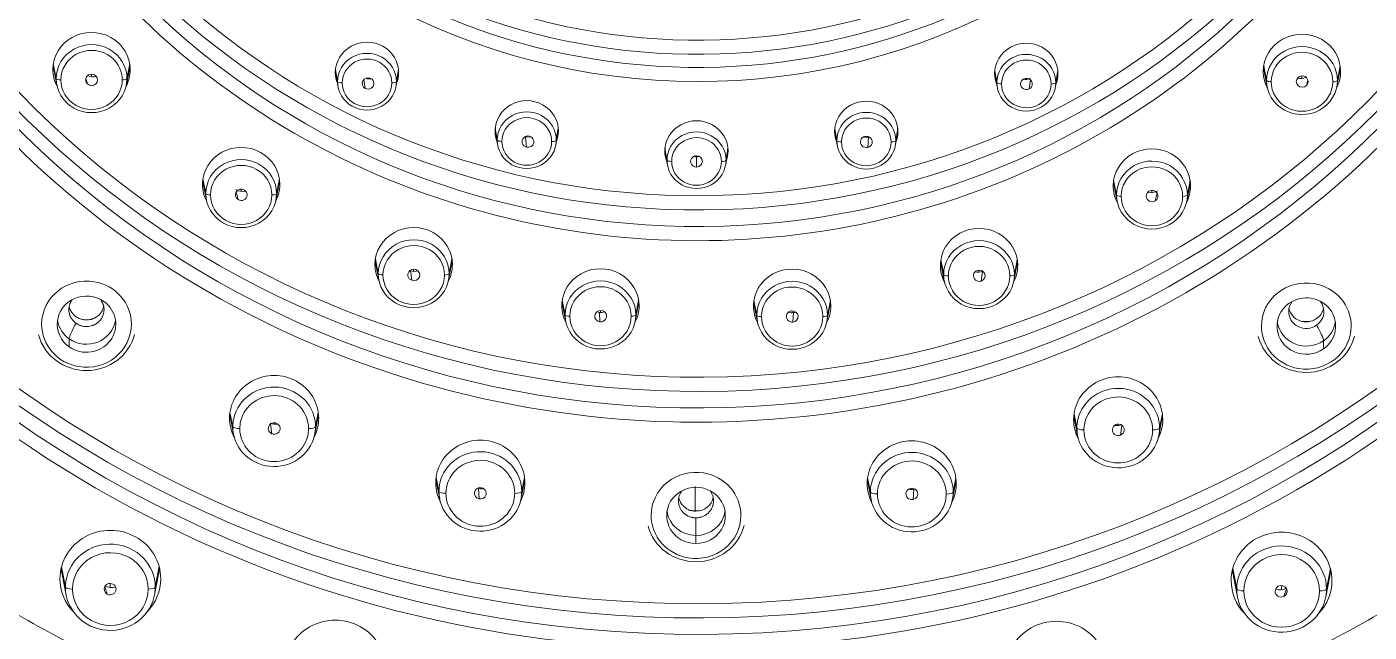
# Model space of a CAD drawing. Extents: x 16539 to 19738, y -91 to 2224.
# Drawn here: x 17537.2 to 17594.4, y 1071 to 1096.9 of the extents above; entities that cross this region are included whole.
import ezdxf

# ---------------------------------------------------------------- set-up
doc = ezdxf.new("R2010")
doc.units = 0
doc.header["$LTSCALE"] = 10
doc.header["$MEASUREMENT"] = 0
doc.layers.add('1', color=7, linetype='CONTINUOUS')

msp = doc.modelspace()

# ---------------------------------------------------------------- linework, layer by layer
at = {"layer": '1', "color": 7, "linetype": 'Continuous', "lineweight": 18}
for p, q in [((17538.284, 1095.204), (17538.444, 1094.392)), ((17541.413, 1094.403), (17541.567, 1095.217)), ((17589.902, 1095.123), (17590.062, 1094.311)), ((17593.031, 1094.323), (17593.185, 1095.136)), ((17550.324, 1094.993), (17550.431, 1094.344)), ((17552.918, 1094.354), (17553.02, 1095.004)), ((17578.44, 1094.949), (17578.546, 1094.301)), ((17581.034, 1094.31), (17581.135, 1094.96)), ((17557.138, 1092.496), (17557.244, 1091.848)), ((17559.732, 1091.858), (17559.833, 1092.507)), ((17571.616, 1092.474), (17571.723, 1091.826)), ((17574.21, 1091.835), (17574.311, 1092.485)), ((17564.375, 1091.64), (17564.482, 1090.992)), ((17566.969, 1091.002), (17567.07, 1091.651)), ((17544.664, 1090.295), (17544.824, 1089.483)), ((17547.793, 1089.495), (17547.947, 1090.308)), ((17583.502, 1090.235), (17583.662, 1089.422)), ((17586.631, 1089.434), (17586.785, 1090.248)), ((17552.021, 1086.875), (17552.181, 1086.063)), ((17555.15, 1086.074), (17555.304, 1086.888)), ((17576.131, 1086.837), (17576.291, 1086.025)), ((17579.26, 1086.037), (17579.414, 1086.85)), ((17559.986, 1085.114), (17560.146, 1084.302)), ((17563.115, 1084.314), (17563.269, 1085.127)), ((17568.159, 1085.101), (17568.32, 1084.289)), ((17571.289, 1084.301), (17571.443, 1085.114)), ((17545.818, 1080.304), (17545.98, 1079.484)), ((17549.45, 1079.498), (17549.605, 1080.319)), ((17581.814, 1080.247), (17581.975, 1079.428)), ((17585.446, 1079.442), (17585.601, 1080.262)), ((17554.61, 1077.542), (17554.772, 1076.722)), ((17558.242, 1076.736), (17558.398, 1077.557)), ((17573.01, 1077.513), (17573.172, 1076.694)), ((17576.642, 1076.707), (17576.798, 1077.528)), ((17538.673, 1073.489), (17538.847, 1072.606)), ((17542.612, 1072.621), (17542.78, 1073.505)), ((17588.621, 1073.411), (17588.796, 1072.528)), ((17592.561, 1072.543), (17592.728, 1073.427))]:
    msp.add_line(p, q, dxfattribs=at)
at = {"layer": '1', "color": 7, "linetype": 'Continuous', "lineweight": 13}
for p, q in [((17538.417, 1094.665), (17538.295, 1095.294)), ((17541.437, 1094.66), (17541.556, 1095.297)), ((17550.33, 1095.061), (17550.415, 1094.536)), ((17553.014, 1095.063), (17552.932, 1094.532)), ((17590.036, 1094.585), (17589.914, 1095.214)), ((17593.056, 1094.58), (17593.174, 1095.217)), ((17539.75, 1094.441), (17539.684, 1094.668)), ((17539.923, 1094.747), (17539.922, 1094.854)), ((17551.601, 1094.246), (17551.541, 1094.631)), ((17551.67, 1094.697), (17551.67, 1094.655)), ((17578.445, 1095.017), (17578.531, 1094.492)), ((17579.785, 1094.681), (17579.785, 1094.63)), ((17579.965, 1094.615), (17579.909, 1094.226)), ((17581.13, 1095.019), (17581.047, 1094.488)), ((17591.541, 1094.673), (17591.541, 1094.782)), ((17591.797, 1094.602), (17591.732, 1094.369)), ((17557.144, 1092.565), (17557.229, 1092.039)), ((17558.483, 1092.209), (17558.483, 1092.174)), ((17559.828, 1092.567), (17559.746, 1092.035)), ((17571.622, 1092.542), (17571.707, 1092.017)), ((17572.961, 1092.204), (17572.962, 1092.159)), ((17574.306, 1092.544), (17574.224, 1092.013)), ((17558.477, 1091.739), (17558.439, 1092.182)), ((17564.381, 1091.709), (17564.466, 1091.183)), ((17567.065, 1091.711), (17566.983, 1091.179)), ((17573.06, 1092.171), (17573.027, 1091.729)), ((17565.72, 1091.37), (17565.721, 1091.326)), ((17565.722, 1091.326), (17565.724, 1090.888)), ((17544.798, 1089.757), (17544.676, 1090.386)), ((17546.303, 1089.85), (17546.303, 1089.944)), ((17547.818, 1089.752), (17547.936, 1090.389)), ((17583.514, 1090.325), (17583.636, 1089.696)), ((17586.774, 1090.328), (17586.656, 1089.691)), ((17546.176, 1089.498), (17546.098, 1089.832)), ((17585.141, 1089.794), (17585.141, 1089.89)), ((17585.363, 1089.783), (17585.288, 1089.443)), ((17552.033, 1086.965), (17552.155, 1086.336)), ((17553.585, 1086.054), (17553.522, 1086.466)), ((17553.66, 1086.438), (17553.66, 1086.524)), ((17555.293, 1086.969), (17555.175, 1086.331)), ((17576.265, 1086.299), (17576.143, 1086.928)), ((17577.77, 1086.403), (17577.77, 1086.49)), ((17579.285, 1086.294), (17579.403, 1086.931)), ((17577.924, 1086.432), (17577.866, 1086.02)), ((17560.12, 1084.575), (17559.998, 1085.205)), ((17561.625, 1084.682), (17561.625, 1084.764)), ((17563.14, 1084.571), (17563.258, 1085.208)), ((17568.171, 1085.192), (17568.293, 1084.563)), ((17569.798, 1084.67), (17569.798, 1084.752)), ((17571.432, 1085.195), (17571.313, 1084.558)), ((17561.607, 1084.281), (17561.584, 1084.685)), ((17569.856, 1084.673), (17569.838, 1084.27)), ((17538.975, 1083.21), (17538.973, 1083.555)), ((17592.461, 1083.471), (17592.463, 1083.127)), ((17545.83, 1080.414), (17545.949, 1079.804)), ((17549.594, 1080.417), (17549.478, 1079.798)), ((17581.944, 1079.748), (17581.826, 1080.358)), ((17585.474, 1079.742), (17585.59, 1080.361)), ((17547.612, 1079.503), (17547.555, 1079.912)), ((17547.709, 1079.911), (17547.709, 1079.967)), ((17583.705, 1079.855), (17583.704, 1079.911)), ((17583.864, 1079.86), (17583.811, 1079.447)), ((17554.623, 1077.653), (17554.741, 1077.042)), ((17558.386, 1077.656), (17558.271, 1077.037)), ((17573.141, 1077.013), (17573.022, 1077.624)), ((17576.671, 1077.008), (17576.786, 1077.627)), ((17556.454, 1076.726), (17556.421, 1077.167)), ((17556.501, 1077.156), (17556.501, 1077.206)), ((17574.901, 1077.127), (17574.901, 1077.177)), ((17574.986, 1077.138), (17574.958, 1076.697)), ((17565.7, 1075.16), (17565.702, 1074.816)), ((17538.814, 1072.953), (17538.645, 1073.825)), ((17542.643, 1072.947), (17542.808, 1073.832)), ((17588.762, 1072.875), (17588.593, 1073.747)), ((17592.591, 1072.869), (17592.756, 1073.754)), ((17540.596, 1072.654), (17540.486, 1072.972)), ((17540.722, 1073.115), (17540.723, 1072.939)), ((17590.671, 1072.847), (17590.67, 1073.019)), ((17590.882, 1072.884), (17590.774, 1072.558))]:
    msp.add_line(p, q, dxfattribs=at)
at = {"layer": '1', "color": 7, "linetype": 'Continuous', "lineweight": 18}
for centre, major_axis, ratio, start_param, end_param in [((17565.793, 1117.918), (-62.049, -0.257), 0.961303, 4.706476, 7.291782), ((17565.779, 1121.21), (-26.537, -0.105), 0.96126, 0.018859, 3.135841), ((17565.782, 1120.519), (-32.731, -0.13), 0.96126, 0.014207, 3.135841), ((17565.781, 1120.774), (26.663, 0.106), 0.96126, 3.160452, 6.277434), ((17565.784, 1119.949), (32.869, 0.13), 0.96126, 3.1558, 6.277434), ((17565.786, 1119.692), (-39.931, -0.158), 0.96126, 0.010615, 3.135841), ((17565.789, 1118.865), (-49.131, -0.195), 0.96126, 0.007554, 3.135841), ((17565.788, 1119.122), (40.069, 0.159), 0.96126, 3.152207, 6.277434), ((17565.791, 1118.295), (49.268, 0.196), 0.96126, 3.149147, 6.277434), ((17539.926, 1095.051), (1.65, 0.007), 0.96126, 6.277434, 9.419027), ((17551.672, 1094.922), (1.35, 0.005), 0.96126, 6.277434, 9.419027), ((17591.544, 1094.971), (1.65, 0.007), 0.96126, 6.277434, 9.419027), ((17539.927, 1094.663), (-1.51, -0.006), 0.96126, 3.135841, 6.277434), ((17551.674, 1094.534), (-1.258, -0.005), 0.96126, 3.135841, 6.277434), ((17579.788, 1094.878), (1.35, 0.005), 0.96126, 6.277434, 9.419027), ((17579.789, 1094.49), (-1.258, -0.005), 0.96126, 3.135841, 6.277434), ((17591.546, 1094.582), (-1.51, -0.006), 0.96126, 3.135841, 6.277434), ((17539.926, 1095.051), (1.65, 0.007), 0.96126, 3.135841, 3.613069), ((17539.927, 1094.663), (-1.51, -0.006), 0.96126, 6.277434, 9.419027), ((17539.929, 1094.612), (-0.252, -0.005), 0.961221, 3.903549, 7.045142), ((17539.929, 1094.612), (-0.252, -0.005), 0.961221, 0.761957, 3.903549), ((17540.006, 1095.267), (-0.547, -0.012), 0.961221, 1.092118, 1.782188), ((17539.926, 1095.051), (1.65, 0.007), 0.96126, 5.811693, 6.277434), ((17551.672, 1094.922), (1.35, 0.005), 0.96126, 3.135841, 3.506205), ((17551.674, 1094.534), (-1.258, -0.005), 0.96126, 6.277434, 9.419027), ((17551.717, 1094.46), (-0.251, -0.003), 0.96159, 4.218414, 7.360006), ((17551.717, 1094.46), (-0.251, -0.003), 0.96159, 1.076821, 4.218414), ((17551.749, 1095.103), (-0.472, -0.005), 0.96159, 1.391176, 1.788881), ((17551.672, 1094.922), (1.35, 0.005), 0.96126, 5.918605, 6.277434), ((17579.788, 1094.878), (1.35, 0.005), 0.96126, 3.135841, 3.506205), ((17579.789, 1094.49), (-1.258, -0.005), 0.96126, 6.277434, 9.419027), ((17579.793, 1094.44), (-0.251, 0.001), 0.961599, 5.196521, 8.338114), ((17579.756, 1095.083), (-0.472, 0.001), 0.961599, 1.35244, 2.054928), ((17579.793, 1094.44), (-0.251, 0.001), 0.961599, 2.054928, 5.196521), ((17579.788, 1094.878), (1.35, 0.005), 0.96126, 5.918605, 6.277434), ((17591.544, 1094.971), (1.65, 0.007), 0.96126, 3.135841, 3.613069), ((17591.546, 1094.582), (-1.51, -0.006), 0.96126, 6.277434, 9.419027), ((17591.554, 1094.54), (-0.252, 0.003), 0.961251, 5.510093, 8.651685), ((17591.472, 1095.195), (-0.547, 0.008), 0.961251, 1.359067, 2.047076), ((17591.554, 1094.54), (-0.252, 0.003), 0.961251, 2.3685, 5.510093), ((17591.544, 1094.971), (1.65, 0.007), 0.96126, 5.811742, 6.277434), ((17558.486, 1092.426), (1.35, 0.005), 0.96126, 6.277434, 9.419027), ((17572.964, 1092.403), (1.35, 0.005), 0.96126, 6.277434, 9.419027), ((17558.487, 1092.037), (-1.258, -0.005), 0.96126, 3.135841, 6.277434), ((17565.723, 1091.569), (1.35, 0.005), 0.96126, 6.277434, 9.419027), ((17572.966, 1092.015), (-1.258, -0.005), 0.96126, 3.135841, 6.277434), ((17558.486, 1092.426), (1.35, 0.005), 0.96126, 3.135841, 3.506205), ((17558.537, 1091.974), (-0.251, -0.002), 0.961782, 4.462922, 7.604515), ((17558.537, 1091.974), (-0.251, -0.002), 0.961782, 1.32133, 4.462922), ((17558.486, 1092.426), (1.35, 0.005), 0.96126, 5.918605, 6.277434), ((17565.725, 1091.181), (-1.258, -0.005), 0.96126, 3.135841, 6.277434), ((17572.964, 1092.403), (1.35, 0.005), 0.96126, 3.135841, 3.506205), ((17572.968, 1091.963), (-0.251, 0), 0.961787, 4.951962, 8.093555), ((17572.968, 1091.963), (-0.251, 0), 0.961787, 1.810369, 4.951962), ((17572.964, 1092.403), (1.35, 0.005), 0.96126, 5.918605, 6.277434), ((17546.306, 1090.143), (1.65, 0.007), 0.96126, 6.277434, 9.419027), ((17558.487, 1092.037), (-1.258, -0.005), 0.96126, 6.277434, 9.419027), ((17558.552, 1092.623), (-0.472, -0.004), 0.961782, 1.32133, 1.802041), ((17572.966, 1092.015), (-1.258, -0.005), 0.96126, 6.277434, 9.419027), ((17572.948, 1092.612), (-0.472, 0), 0.961787, 1.33869, 1.810369), ((17585.144, 1090.082), (1.65, 0.007), 0.96126, 6.277434, 9.419027), ((17546.308, 1089.754), (-1.51, -0.006), 0.96126, 3.135841, 6.277434), ((17565.723, 1091.569), (1.35, 0.005), 0.96126, 3.135841, 3.506205), ((17565.725, 1091.181), (-1.258, -0.005), 0.96126, 6.277434, 9.419027), ((17565.725, 1091.129), (-0.251, -0.001), 0.961853, 4.706546, 7.848139), ((17565.723, 1091.78), (-0.472, -0.002), 0.961853, 1.313724, 1.564954), ((17565.723, 1091.78), (-0.472, -0.002), 0.961853, 1.564954, 1.826491), ((17565.725, 1091.129), (-0.251, -0.001), 0.961853, 1.564954, 4.706546), ((17565.723, 1091.569), (1.35, 0.005), 0.96126, 5.918605, 6.277434), ((17585.146, 1089.694), (-1.51, -0.006), 0.96126, 3.135841, 6.277434), ((17546.306, 1090.143), (1.65, 0.007), 0.96126, 3.135841, 3.613069), ((17546.31, 1089.702), (-0.252, -0.005), 0.96181, 4.129412, 7.271004), ((17546.368, 1090.373), (-0.547, -0.011), 0.96181, 0.987819, 1.794865), ((17546.31, 1089.702), (-0.252, -0.005), 0.96181, 0.987819, 4.129412), ((17546.306, 1090.143), (1.65, 0.007), 0.96126, 5.811693, 6.277434), ((17585.144, 1090.082), (1.65, 0.007), 0.96126, 3.135841, 3.613069), ((17585.154, 1089.649), (-0.252, 0.003), 0.961838, 2.142462, 5.284054), ((17585.144, 1090.082), (1.65, 0.007), 0.96126, 5.811742, 6.277434), ((17546.308, 1089.754), (-1.51, -0.006), 0.96126, 6.277434, 9.419027), ((17585.146, 1089.694), (-1.51, -0.006), 0.96126, 6.277434, 9.419027), ((17585.154, 1089.649), (-0.252, 0.003), 0.961838, 5.284054, 8.425647), ((17585.092, 1090.319), (-0.547, 0.007), 0.961838, 1.345822, 2.142462), ((17553.663, 1086.723), (1.65, 0.007), 0.96126, 6.277434, 9.419027), ((17577.773, 1086.685), (1.65, 0.007), 0.96126, 6.277434, 9.419027), ((17553.665, 1086.334), (-1.51, -0.006), 0.96126, 3.135841, 6.277434), ((17577.775, 1086.296), (-1.51, -0.006), 0.96126, 3.135841, 6.277434), ((17553.663, 1086.723), (1.65, 0.007), 0.96126, 3.135841, 3.613069), ((17553.669, 1086.282), (-0.252, -0.004), 0.962293, 4.35863, 7.500223), ((17553.704, 1086.963), (-0.547, -0.008), 0.962293, 1.217038, 1.818358), ((17553.669, 1086.282), (-0.252, -0.004), 0.962293, 1.217038, 4.35863), ((17553.663, 1086.723), (1.65, 0.007), 0.96126, 5.811693, 6.277434), ((17561.628, 1084.962), (1.65, 0.007), 0.96126, 6.277434, 9.419027), ((17569.801, 1084.949), (1.65, 0.007), 0.96126, 6.277434, 9.419027), ((17577.773, 1086.685), (1.65, 0.007), 0.96126, 3.135841, 3.613069), ((17577.783, 1086.249), (-0.252, 0.002), 0.962312, 5.054686, 8.196279), ((17577.783, 1086.249), (-0.252, 0.002), 0.962312, 1.913094, 5.054686), ((17577.773, 1086.685), (1.65, 0.007), 0.96126, 5.811693, 6.277434), ((17553.665, 1086.334), (-1.51, -0.006), 0.96126, 6.277434, 9.419027), ((17561.63, 1084.573), (-1.51, -0.006), 0.96126, 3.135841, 6.277434), ((17569.803, 1084.56), (-1.51, -0.006), 0.96126, 3.135841, 6.277434), ((17577.775, 1086.296), (-1.51, -0.006), 0.96126, 6.277434, 9.419027), ((17577.744, 1086.929), (-0.547, 0.004), 0.962312, 1.321788, 1.913094), ((17539.711, 1084.181), (1.25, 0.005), 0.96126, 0.936723, 4.078316), ((17591.73, 1084.1), (1.25, 0.005), 0.96126, 5.334953, 8.476545), ((17539.711, 1084.181), (1.25, 0.005), 0.96126, 4.078316, 7.219908), ((17561.628, 1084.962), (1.65, 0.007), 0.96126, 3.135841, 3.613069), ((17561.636, 1084.522), (-0.251, -0.002), 0.962567, 4.590309, 7.731901), ((17561.636, 1084.522), (-0.251, -0.002), 0.962567, 1.448716, 4.590309), ((17561.628, 1084.962), (1.65, 0.007), 0.96126, 5.811742, 6.277434), ((17569.801, 1084.949), (1.65, 0.007), 0.96126, 3.135841, 3.613069), ((17569.81, 1084.511), (-0.252, 0), 0.962574, 4.822921, 7.964514), ((17569.81, 1084.511), (-0.252, 0), 0.962574, 1.681329, 4.822921), ((17569.801, 1084.949), (1.65, 0.007), 0.96126, 5.811693, 6.277434), ((17591.73, 1084.1), (1.25, 0.005), 0.96126, 2.19336, 5.334953), ((17591.728, 1084.72), (0.75, 0.003), 0.96126, 2.494129, 3.135841), ((17591.726, 1085.001), (-0.75, -0.003), 0.96126, 0.196086, 2.19336), ((17591.726, 1085.001), (-0.75, -0.003), 0.96126, 2.19336, 2.945563), ((17591.728, 1084.72), (0.75, 0.003), 0.96126, 6.277434, 6.930673), ((17561.63, 1084.573), (-1.51, -0.006), 0.96126, 6.277434, 9.419027), ((17561.646, 1085.208), (-0.547, -0.005), 0.962567, 1.244021, 1.448716), ((17561.646, 1085.208), (-0.547, -0.005), 0.962567, 1.448716, 1.852312), ((17569.803, 1084.56), (-1.51, -0.006), 0.96126, 6.277434, 9.419027), ((17569.796, 1085.197), (-0.547, 0), 0.962574, 1.287304, 1.681329), ((17569.796, 1085.197), (-0.547, 0), 0.962574, 1.681329, 1.8953), ((17591.728, 1084.72), (0.75, 0.003), 0.96126, 3.135841, 5.334953), ((17591.722, 1086.223), (-2.006, -0.008), 0.96126, 1.4785, 1.663069), ((17591.728, 1084.72), (0.75, 0.003), 0.96126, 5.334953, 6.277434), ((17539.711, 1084.233), (-2.113, -0.008), 0.96126, 0.246361, 2.895215), ((17591.73, 1084.151), (-2.113, -0.008), 0.96126, 0.246361, 2.895215), ((17547.712, 1080.164), (1.9, 0.008), 0.96126, 6.277434, 9.419027), ((17583.708, 1080.107), (1.9, 0.008), 0.96126, 6.277434, 9.419027), ((17547.714, 1079.801), (-1.765, -0.007), 0.96126, 3.135841, 6.062282), ((17583.709, 1079.745), (-1.765, -0.007), 0.96126, 3.135841, 6.062289), ((17547.712, 1080.164), (1.9, 0.008), 0.96126, 3.135841, 3.602417), ((17547.714, 1079.801), (-1.765, -0.007), 0.96126, 6.277434, 9.201897), ((17547.714, 1079.801), (-1.765, -0.007), 0.96126, 6.062282, 6.277434), ((17547.715, 1079.725), (-0.252, -0.007), 0.962797, 4.263113, 7.404706), ((17547.774, 1080.435), (-0.548, -0.016), 0.962797, 1.12152, 1.720681), ((17547.715, 1079.725), (-0.252, -0.007), 0.962797, 1.12152, 4.263113), ((17547.712, 1080.164), (1.9, 0.008), 0.96126, 5.822394, 6.277434), ((17547.714, 1079.801), (-1.765, -0.007), 0.96126, 2.918712, 3.135841), ((17583.708, 1080.107), (1.9, 0.008), 0.96126, 3.135841, 3.602417), ((17583.709, 1079.745), (-1.765, -0.007), 0.96126, 6.277434, 9.201897), ((17583.709, 1079.745), (-1.765, -0.007), 0.96126, 6.062289, 6.277434), ((17583.709, 1079.669), (-0.252, 0.005), 0.962839, 5.149693, 8.291286), ((17583.646, 1080.379), (-0.548, 0.011), 0.962839, 1.419347, 2.0081), ((17583.709, 1079.669), (-0.252, 0.005), 0.962839, 2.0081, 5.149693), ((17583.708, 1080.107), (1.9, 0.008), 0.96126, 5.822394, 6.277434), ((17583.709, 1079.745), (-1.765, -0.007), 0.96126, 2.918712, 3.135841), ((17556.505, 1077.402), (1.9, 0.008), 0.96126, 6.277434, 9.419027), ((17574.904, 1077.373), (1.9, 0.008), 0.96126, 6.277434, 9.419027), ((17556.506, 1077.039), (-1.765, -0.007), 0.96126, 3.135841, 6.062286), ((17574.906, 1077.011), (-1.765, -0.007), 0.96126, 3.135841, 6.062281), ((17556.505, 1077.402), (1.9, 0.008), 0.96126, 3.135841, 3.602417), ((17556.506, 1077.039), (-1.765, -0.007), 0.96126, 6.062286, 6.277434), ((17556.505, 1077.402), (1.9, 0.008), 0.96126, 5.822394, 6.277434), ((17574.904, 1077.373), (1.9, 0.008), 0.96126, 3.135841, 3.602417), ((17574.906, 1077.011), (-1.765, -0.007), 0.96126, 6.062281, 6.277434), ((17574.904, 1077.373), (1.9, 0.008), 0.96126, 5.822394, 6.277434), ((17556.506, 1077.039), (-1.765, -0.007), 0.96126, 6.277434, 9.201897), ((17556.507, 1076.963), (-0.252, -0.005), 0.963422, 4.48327, 7.624862), ((17556.536, 1077.683), (-0.548, -0.01), 0.963422, 1.341677, 1.755189), ((17556.507, 1076.963), (-0.252, -0.005), 0.963422, 1.341677, 4.48327), ((17556.506, 1077.039), (-1.765, -0.007), 0.96126, 2.918712, 3.135841), ((17565.704, 1076.017), (1.25, 0.005), 0.96126, 1.565041, 4.706634), ((17565.701, 1076.918), (-0.75, -0.003), 0.96126, 1.565026, 2.959444), ((17565.704, 1076.017), (1.25, 0.005), 0.96126, 4.706634, 7.848227), ((17574.906, 1077.011), (-1.765, -0.007), 0.96126, 6.277434, 9.201897), ((17574.906, 1076.935), (-0.252, 0.002), 0.963446, 4.929321, 8.070913), ((17574.873, 1077.654), (-0.548, 0.005), 0.963446, 1.384132, 1.787728), ((17574.906, 1076.935), (-0.252, 0.002), 0.963446, 1.787728, 4.929321), ((17574.906, 1077.011), (-1.765, -0.007), 0.96126, 2.918712, 3.135841), ((17565.696, 1078.14), (-2.006, -0.008), 0.96126, 1.410662, 1.565041), ((17565.696, 1078.14), (-2.006, -0.008), 0.96126, 1.565041, 1.663216), ((17540.727, 1073.312), (2.15, 0.009), 0.96126, 6.277434, 9.419027), ((17565.704, 1076.068), (-2.113, -0.008), 0.96126, 0.246361, 2.895215), ((17590.675, 1073.234), (2.15, 0.009), 0.96126, 6.277434, 9.419027), ((17540.728, 1072.95), (-1.915, -0.008), 0.96126, 3.135841, 6.141472), ((17590.677, 1072.872), (-1.915, -0.008), 0.96126, 3.135841, 6.141472), ((17540.727, 1073.312), (2.15, 0.009), 0.96126, 3.135841, 3.886977), ((17540.725, 1073.864), (-2.089, -0.008), 0.96126, 0.029051, 0.183799), ((17540.727, 1073.312), (2.15, 0.009), 0.96126, 5.537785, 6.277434), ((17540.725, 1073.864), (-2.089, -0.008), 0.96126, 2.957777, 3.112549), ((17590.673, 1073.786), (-2.089, -0.008), 0.96126, 0.02906, 0.183808), ((17590.673, 1073.786), (-2.089, -0.008), 0.96126, 2.957777, 3.112549), ((17540.728, 1072.95), (-1.915, -0.008), 0.96126, 6.277434, 9.277664), ((17540.728, 1072.95), (-1.915, -0.008), 0.96126, 6.141472, 6.277434), ((17540.717, 1072.87), (-0.254, -0.012), 0.963208, 4.170756, 7.312348), ((17540.805, 1073.61), (-0.701, -0.034), 0.963208, 1.029163, 1.741568), ((17540.717, 1072.87), (-0.254, -0.012), 0.963208, 1.029163, 4.170756), ((17540.728, 1072.95), (-1.915, -0.008), 0.96126, 2.994479, 3.135841), ((17590.675, 1073.234), (2.15, 0.009), 0.96126, 3.135841, 3.886977), ((17590.677, 1072.872), (-1.915, -0.008), 0.96126, 6.277434, 9.277664), ((17590.677, 1072.872), (-1.915, -0.008), 0.96126, 6.141472, 6.277434), ((17590.655, 1072.774), (-0.254, 0.01), 0.963291, 5.24116, 8.382753), ((17590.563, 1073.515), (-0.701, 0.028), 0.963291, 1.397127, 2.099568), ((17590.655, 1072.774), (-0.254, 0.01), 0.963291, 2.099568, 5.24116), ((17590.675, 1073.234), (2.15, 0.009), 0.96126, 5.537785, 6.277434), ((17590.677, 1072.872), (-1.915, -0.008), 0.96126, 2.994479, 3.135841), ((17550.315, 1069.476), (2.15, 0.009), 0.96126, 6.277434, 9.419027), ((17581.072, 1069.428), (2.15, 0.009), 0.96126, 6.277434, 9.419027)]:
    msp.add_ellipse(centre, major_axis=major_axis, ratio=ratio, start_param=start_param, end_param=end_param, dxfattribs=at)
at = {"layer": '1', "color": 7, "linetype": 'Continuous', "lineweight": 13}
for centre, major_axis, ratio, start_param, end_param in [((17565.779, 1121.337), (-26.038, -0.103), 0.96126, 0.018859, 3.135841), ((17565.782, 1120.648), (32.232, 0.128), 0.96126, 3.1558, 6.277434), ((17565.782, 1120.648), (27.161, 0.108), 0.96126, 3.135841, 6.277434), ((17565.785, 1119.821), (39.432, 0.157), 0.96126, 3.152207, 6.277434), ((17565.785, 1119.821), (33.368, 0.132), 0.96126, 3.135841, 6.277434), ((17565.788, 1118.994), (48.632, 0.193), 0.96126, 3.149147, 6.277434), ((17565.788, 1118.994), (40.567, 0.161), 0.96126, 3.135841, 6.277434), ((17565.792, 1118.167), (49.767, 0.198), 0.96126, 3.135841, 6.277434), ((17539.928, 1094.61), (-1.31, -0.005), 0.96126, 3.135841, 6.277434), ((17591.546, 1094.53), (-1.31, -0.005), 0.96126, 3.135841, 6.277434), ((17551.674, 1094.481), (-1.059, -0.004), 0.96126, 3.135841, 6.277434), ((17579.789, 1094.437), (-1.059, -0.004), 0.96126, 3.135841, 6.277434), ((17538.617, 1094.668), (0.2, 0), 0.275637, 3.195602, 4.714038), ((17539.928, 1094.61), (-1.31, -0.005), 0.96126, 6.277434, 9.419027), ((17541.238, 1094.664), (-0.2, 0), 0.275637, 1.572446, 3.090882), ((17550.615, 1094.538), (-0.2, 0), 0.275637, 0.045282, 1.572446), ((17551.674, 1094.481), (-1.059, -0.004), 0.96126, 6.277434, 9.419027), ((17552.732, 1094.534), (0.2, 0), 0.275637, 4.714038, 6.241201), ((17578.731, 1094.494), (-0.2, 0), 0.275637, 0.045282, 1.572446), ((17580.848, 1094.49), (0.2, 0), 0.275637, 4.714038, 6.241201), ((17590.236, 1094.587), (0.2, 0), 0.275637, 3.195602, 4.714038), ((17591.546, 1094.53), (-1.31, -0.005), 0.96126, 6.277434, 9.419027), ((17592.856, 1094.583), (-0.2, 0), 0.275637, 1.572446, 3.090882), ((17579.789, 1094.437), (-1.059, -0.004), 0.96126, 6.277434, 9.419027), ((17558.487, 1091.984), (-1.059, -0.004), 0.96126, 3.135841, 6.277434), ((17572.966, 1091.962), (-1.059, -0.004), 0.96126, 3.135841, 6.277434), ((17557.429, 1092.041), (-0.2, 0), 0.275637, 0.045282, 1.572446), ((17558.487, 1091.984), (-1.059, -0.004), 0.96126, 6.277434, 9.419027), ((17559.546, 1092.038), (0.2, 0), 0.275637, 4.714038, 6.241201), ((17565.725, 1091.128), (-1.059, -0.004), 0.96126, 3.135841, 6.277434), ((17571.907, 1092.019), (-0.2, 0), 0.275637, 0.045282, 1.572446), ((17572.966, 1091.962), (-1.059, -0.004), 0.96126, 6.277434, 9.419027), ((17574.024, 1092.015), (0.2, 0), 0.275637, 4.714038, 6.241201), ((17564.666, 1091.185), (-0.2, 0), 0.275637, 0.045282, 1.572446), ((17565.725, 1091.128), (-1.059, -0.004), 0.96126, 6.277434, 9.419027), ((17566.783, 1091.182), (0.2, 0), 0.275637, 4.714038, 6.241201), ((17546.308, 1089.702), (-1.31, -0.005), 0.96126, 3.135841, 6.277434), ((17585.146, 1089.641), (-1.31, -0.005), 0.96126, 3.135841, 6.277434), ((17544.998, 1089.759), (0.2, 0), 0.275637, 3.195602, 4.714038), ((17546.308, 1089.702), (-1.31, -0.005), 0.96126, 6.277434, 9.419027), ((17547.618, 1089.755), (-0.2, 0), 0.275637, 1.572446, 3.090882), ((17583.836, 1089.699), (0.2, 0), 0.275637, 3.195602, 4.714038), ((17585.146, 1089.641), (-1.31, -0.005), 0.96126, 6.277434, 9.419027), ((17586.456, 1089.694), (-0.2, 0), 0.275637, 1.572446, 3.090882), ((17553.665, 1086.282), (-1.31, -0.005), 0.96126, 3.135841, 6.277434), ((17577.775, 1086.244), (-1.31, -0.005), 0.96126, 3.135841, 6.277434), ((17539.712, 1084.181), (-1.914, -0.008), 0.96126, 4.535099, 6.277434), ((17539.712, 1084.181), (-1.914, -0.008), 0.96126, 3.135841, 4.535099), ((17552.355, 1086.339), (0.2, 0), 0.275637, 3.195602, 4.714038), ((17553.665, 1086.282), (-1.31, -0.005), 0.96126, 6.277434, 9.419027), ((17554.975, 1086.335), (-0.2, 0), 0.275637, 1.572446, 3.090882), ((17576.465, 1086.301), (0.2, 0), 0.275637, 3.195602, 4.714038), ((17577.775, 1086.244), (-1.31, -0.005), 0.96126, 6.277434, 9.419027), ((17579.085, 1086.297), (-0.2, 0), 0.275637, 1.572446, 3.090882), ((17591.73, 1084.1), (-1.914, -0.008), 0.96126, 4.535099, 6.277434), ((17591.73, 1084.1), (-1.914, -0.008), 0.96126, 3.135841, 4.535099), ((17561.63, 1084.521), (-1.31, -0.005), 0.96126, 3.135841, 6.277434), ((17569.803, 1084.508), (-1.31, -0.005), 0.96126, 3.135841, 6.277434), ((17539.712, 1084.181), (-1.914, -0.008), 0.96126, 6.277434, 7.676692), ((17539.71, 1084.526), (-1.25, -0.005), 0.96126, 0.143863, 0.936723), ((17539.71, 1084.526), (-1.25, -0.005), 0.96126, 0.936723, 2.997706), ((17539.71, 1084.526), (-0.717, -1.024), 0.163299, 5.128722, 6.056156), ((17539.712, 1084.181), (-1.914, -0.008), 0.96126, 1.393506, 3.135841), ((17560.319, 1084.578), (0.2, 0), 0.275637, 3.195602, 4.714038), ((17561.63, 1084.521), (-1.31, -0.005), 0.96126, 6.277434, 9.419027), ((17562.94, 1084.574), (-0.2, 0), 0.275637, 1.572446, 3.090882), ((17568.493, 1084.565), (0.2, 0), 0.275637, 3.195602, 4.714038), ((17569.803, 1084.508), (-1.31, -0.005), 0.96126, 6.277434, 9.419027), ((17571.113, 1084.561), (-0.2, 0), 0.275637, 1.572446, 3.090882), ((17591.729, 1084.445), (-1.25, -0.005), 0.96126, 0.143913, 2.19336), ((17591.729, 1084.445), (-1.25, -0.005), 0.96126, 2.19336, 2.997755), ((17591.73, 1084.1), (-1.914, -0.008), 0.96126, 6.277434, 7.676692), ((17591.73, 1084.1), (-1.914, -0.008), 0.96126, 1.393506, 3.135841), ((17591.729, 1084.445), (-0.714, 1.026), 0.160732, 3.370463, 4.297758), ((17547.714, 1079.723), (-1.465, -0.006), 0.96126, 3.135841, 6.062282), ((17583.71, 1079.666), (-1.465, -0.006), 0.96126, 3.135841, 6.062289), ((17546.248, 1079.808), (-0.3, 0.001), 0.275637, 0.054009, 1.572446), ((17547.714, 1079.723), (-1.465, -0.006), 0.96126, 6.277434, 9.201897), ((17547.714, 1079.723), (-1.465, -0.006), 0.96126, 6.062282, 6.277434), ((17547.714, 1079.723), (-1.465, -0.006), 0.96126, 2.918712, 3.135841), ((17549.179, 1079.803), (0.3, -0.001), 0.275637, 4.714038, 6.232475), ((17582.244, 1079.751), (0.3, -0.001), 0.275637, 3.195602, 4.714038), ((17583.71, 1079.666), (-1.465, -0.006), 0.96126, 6.277434, 9.201897), ((17583.71, 1079.666), (-1.465, -0.006), 0.96126, 6.062289, 6.277434), ((17583.71, 1079.666), (-1.465, -0.006), 0.96126, 2.918712, 3.135841), ((17585.175, 1079.747), (-0.3, 0.001), 0.275637, 1.572446, 3.090882), ((17556.506, 1076.961), (-1.465, -0.006), 0.96126, 3.135841, 6.062286), ((17565.704, 1076.017), (-1.914, -0.008), 0.96126, 4.535099, 6.277434), ((17574.906, 1076.932), (-1.465, -0.006), 0.96126, 3.135841, 6.062281), ((17565.704, 1076.017), (-1.914, -0.008), 0.96126, 3.135841, 4.535099), ((17555.041, 1077.046), (-0.3, 0.001), 0.275637, 0.054009, 1.572446), ((17556.506, 1076.961), (-1.465, -0.006), 0.96126, 6.277434, 9.201897), ((17556.506, 1076.961), (-1.465, -0.006), 0.96126, 6.062286, 6.277434), ((17556.506, 1076.961), (-1.465, -0.006), 0.96126, 2.918712, 3.135841), ((17557.971, 1077.041), (0.3, -0.001), 0.275637, 4.714038, 6.232475), ((17573.441, 1077.017), (0.3, -0.001), 0.275637, 3.195602, 4.714038), ((17574.906, 1076.932), (-1.465, -0.006), 0.96126, 6.277434, 9.201897), ((17574.906, 1076.932), (-1.465, -0.006), 0.96126, 6.062281, 6.277434), ((17574.906, 1076.932), (-1.465, -0.006), 0.96126, 2.918712, 3.135841), ((17576.371, 1077.013), (-0.3, 0.001), 0.275637, 1.572446, 3.090882), ((17565.703, 1076.362), (-1.25, -0.005), 0.96126, 0.143863, 1.565041), ((17565.703, 1076.362), (-1.25, -0.005), 0.96126, 1.565041, 2.997755), ((17565.704, 1076.017), (-1.914, -0.008), 0.96126, 6.277434, 7.676692), ((17565.704, 1076.017), (-1.914, -0.008), 0.96126, 1.393506, 3.135841), ((17565.703, 1076.362), (0.002, 1.25), 0.001586, 1.935027, 2.86234), ((17540.729, 1072.872), (-1.615, -0.006), 0.96126, 3.135841, 6.277434), ((17590.677, 1072.794), (-1.615, -0.006), 0.96126, 3.135841, 6.277434), ((17539.113, 1072.957), (0.3, -0.001), 0.275637, 3.195602, 4.714038), ((17540.729, 1072.872), (-1.615, -0.006), 0.96126, 6.277434, 9.419027), ((17542.344, 1072.952), (-0.3, 0.001), 0.275637, 1.572446, 3.090882), ((17589.062, 1072.879), (0.3, -0.001), 0.275637, 3.195602, 4.714038), ((17590.677, 1072.794), (-1.615, -0.006), 0.96126, 6.277434, 9.419027), ((17592.292, 1072.874), (-0.3, 0.001), 0.275637, 1.572446, 3.090882)]:
    msp.add_ellipse(centre, major_axis=major_axis, ratio=ratio, start_param=start_param, end_param=end_param, dxfattribs=at)
at = {"layer": '1', "color": 7, "linetype": 'Continuous', "lineweight": 18}
for points, knots in [([(17600.162, 1171.54), (17598.362, 1172.621), (17596.508, 1173.616), (17592.705, 1175.428), (17590.758, 1176.244), (17586.789, 1177.689), (17584.767, 1178.318), (17580.67, 1179.381), (17578.594, 1179.816), (17574.408, 1180.489), (17572.298, 1180.726), (17568.063, 1181.001), (17565.939, 1181.039), (17561.696, 1180.913), (17559.578, 1180.75), (17555.368, 1180.225), (17553.277, 1179.864), (17549.141, 1178.945), (17547.096, 1178.388), (17543.074, 1177.084), (17541.096, 1176.337), (17537.226, 1174.66), (17535.333, 1173.73), (17531.652, 1171.697), (17529.864, 1170.593), (17526.408, 1168.223), (17524.74, 1166.956), (17521.542, 1164.272), (17520.012, 1162.854), (17517.103, 1159.881), (17515.725, 1158.326), (17513.133, 1155.093), (17511.919, 1153.416), (17509.669, 1149.955), (17508.633, 1148.171), (17506.747, 1144.515), (17505.897, 1142.642), (17504.392, 1138.826), (17503.737, 1136.882), (17502.629, 1132.943), (17502.176, 1130.947), (17501.474, 1126.922), (17501.227, 1124.893), (17500.939, 1120.821), (17500.899, 1118.779), (17501.028, 1114.7), (17501.197, 1112.663), (17501.741, 1108.616), (17502.117, 1106.606), (17503.071, 1102.63), (17503.649, 1100.664), (17505.004, 1096.797), (17505.781, 1094.896), (17507.523, 1091.175), (17508.49, 1089.356), (17510.604, 1085.818), (17511.751, 1084.098), (17514.215, 1080.776), (17515.532, 1079.174), (17518.324, 1076.1), (17519.798, 1074.629), (17522.889, 1071.833), (17524.506, 1070.508), (17527.868, 1068.017), (17529.612, 1066.851), (17531.412, 1065.77)], [0, 0, 0, 0, 0.03125, 0.03125, 0.0625, 0.0625, 0.09375, 0.09375, 0.125, 0.125, 0.15625, 0.15625, 0.1875, 0.1875, 0.21875, 0.21875, 0.25, 0.25, 0.28125, 0.28125, 0.3125, 0.3125, 0.34375, 0.34375, 0.375, 0.375, 0.40625, 0.40625, 0.4375, 0.4375, 0.46875, 0.46875, 0.5, 0.5, 0.53125, 0.53125, 0.5625, 0.5625, 0.59375, 0.59375, 0.625, 0.625, 0.65625, 0.65625, 0.6875, 0.6875, 0.71875, 0.71875, 0.75, 0.75, 0.78125, 0.78125, 0.8125, 0.8125, 0.84375, 0.84375, 0.875, 0.875, 0.90625, 0.90625, 0.9375, 0.9375, 0.96875, 0.96875, 1, 1, 1, 1]), ([(17532.558, 1066.848), (17530.817, 1067.893), (17529.129, 1069.02), (17525.876, 1071.428), (17524.312, 1072.709), (17521.321, 1075.412), (17519.894, 1076.834), (17517.193, 1079.806), (17515.919, 1081.356), (17513.534, 1084.568), (17512.424, 1086.231), (17510.378, 1089.652), (17509.443, 1091.411), (17507.756, 1095.009), (17507.004, 1096.848), (17505.692, 1100.588), (17505.132, 1102.489), (17504.208, 1106.334), (17503.844, 1108.278), (17503.316, 1112.193), (17503.153, 1114.162), (17503.027, 1118.107), (17503.064, 1120.083), (17503.341, 1124.021), (17503.58, 1125.983), (17504.257, 1129.876), (17504.695, 1131.807), (17505.766, 1135.617), (17506.399, 1137.497), (17507.853, 1141.189), (17508.674, 1143), (17510.498, 1146.537), (17511.5, 1148.263), (17513.675, 1151.611), (17514.848, 1153.233), (17517.354, 1156.36), (17518.687, 1157.865), (17521.5, 1160.741), (17522.979, 1162.112), (17526.072, 1164.71), (17527.684, 1165.935), (17531.026, 1168.229), (17532.756, 1169.296), (17536.316, 1171.264), (17538.146, 1172.164), (17541.889, 1173.786), (17543.802, 1174.509), (17547.692, 1175.772), (17549.67, 1176.311), (17553.67, 1177.2), (17555.693, 1177.551), (17559.764, 1178.059), (17561.813, 1178.217), (17565.917, 1178.34), (17567.972, 1178.304), (17572.068, 1178.039), (17574.109, 1177.81), (17578.159, 1177.16), (17580.167, 1176.74), (17584.13, 1175.712), (17586.085, 1175.104), (17589.925, 1173.708), (17591.809, 1172.919), (17595.487, 1171.167), (17597.282, 1170.205), (17599.023, 1169.16)], [0, 0, 0, 0, 0.03125, 0.03125, 0.0625, 0.0625, 0.09375, 0.09375, 0.125, 0.125, 0.15625, 0.15625, 0.1875, 0.1875, 0.21875, 0.21875, 0.25, 0.25, 0.28125, 0.28125, 0.3125, 0.3125, 0.34375, 0.34375, 0.375, 0.375, 0.40625, 0.40625, 0.4375, 0.4375, 0.46875, 0.46875, 0.5, 0.5, 0.53125, 0.53125, 0.5625, 0.5625, 0.59375, 0.59375, 0.625, 0.625, 0.65625, 0.65625, 0.6875, 0.6875, 0.71875, 0.71875, 0.75, 0.75, 0.78125, 0.78125, 0.8125, 0.8125, 0.84375, 0.84375, 0.875, 0.875, 0.90625, 0.90625, 0.9375, 0.9375, 0.96875, 0.96875, 1, 1, 1, 1]), ([(17539.102, 1085.225), (17539.091, 1085.211), (17539.081, 1085.195), (17539.062, 1085.166), (17539.053, 1085.151), (17539.037, 1085.122), (17539.03, 1085.107), (17539.009, 1085.062), (17538.997, 1085.031), (17538.983, 1084.983), (17538.979, 1084.967), (17538.972, 1084.935), (17538.969, 1084.918), (17538.962, 1084.869), (17538.959, 1084.836), (17538.959, 1084.803)], [0, 0, 0, 0, 0.121554, 0.121554, 0.23136, 0.23136, 0.341166, 0.341166, 0.560777, 0.560777, 0.670583, 0.670583, 0.780389, 0.780389, 1, 1, 1, 1]), ([(17538.959, 1084.803), (17538.959, 1084.746), (17538.966, 1084.69), (17538.983, 1084.621), (17538.987, 1084.607), (17538.995, 1084.58), (17539, 1084.567), (17539.015, 1084.527), (17539.038, 1084.475), (17539.068, 1084.426), (17539.092, 1084.391), (17539.101, 1084.379), (17539.119, 1084.357), (17539.128, 1084.345), (17539.176, 1084.291), (17539.219, 1084.253), (17539.267, 1084.219)], [0, 0, 0, 0, 0.25, 0.25, 0.3125, 0.3125, 0.375, 0.375, 0.5, 0.625, 0.625, 0.6875, 0.6875, 0.75, 0.75, 1, 1, 1, 1]), ([(17539.266, 1084.5), (17539.218, 1084.533), (17539.175, 1084.572), (17539.127, 1084.626), (17539.118, 1084.637), (17539.1, 1084.659), (17539.092, 1084.671), (17539.067, 1084.706), (17539.038, 1084.755), (17539.014, 1084.807), (17538.999, 1084.847), (17538.994, 1084.86), (17538.986, 1084.887), (17538.982, 1084.901), (17538.976, 1084.924), (17538.974, 1084.934), (17538.972, 1084.944)], [0, 0, 0, 0, 0.315029, 0.315029, 0.393786, 0.393786, 0.472543, 0.472543, 0.630058, 0.787572, 0.787572, 0.86633, 0.86633, 0.945087, 0.945087, 1, 1, 1, 1]), ([(17540.444, 1084.944), (17540.44, 1084.924), (17540.435, 1084.905), (17540.425, 1084.87), (17540.419, 1084.854), (17540.408, 1084.823), (17540.401, 1084.807), (17540.381, 1084.762), (17540.365, 1084.733), (17540.338, 1084.691), (17540.328, 1084.677), (17540.308, 1084.65), (17540.298, 1084.637), (17540.265, 1084.598), (17540.218, 1084.551), (17540.164, 1084.509), (17540.122, 1084.481), (17540.107, 1084.472), (17540.078, 1084.455), (17540.063, 1084.447), (17540.017, 1084.425), (17539.985, 1084.412), (17539.937, 1084.396), (17539.92, 1084.391), (17539.887, 1084.382), (17539.87, 1084.378), (17539.819, 1084.369), (17539.751, 1084.36), (17539.683, 1084.361), (17539.631, 1084.365), (17539.614, 1084.367), (17539.58, 1084.372), (17539.563, 1084.375), (17539.513, 1084.385), (17539.48, 1084.395), (17539.432, 1084.412), (17539.416, 1084.418), (17539.384, 1084.432), (17539.369, 1084.439), (17539.323, 1084.463), (17539.294, 1084.48), (17539.266, 1084.5)], [0, 0, 0, 0, 0.041161, 0.041161, 0.075406, 0.075406, 0.10965, 0.10965, 0.178138, 0.178138, 0.212382, 0.212382, 0.246627, 0.246627, 0.315115, 0.383604, 0.383604, 0.417848, 0.417848, 0.452092, 0.452092, 0.520581, 0.520581, 0.554825, 0.554825, 0.589069, 0.589069, 0.657558, 0.726046, 0.726046, 0.76029, 0.76029, 0.794535, 0.794535, 0.863023, 0.863023, 0.897267, 0.897267, 0.931512, 0.931512, 1, 1, 1, 1]), ([(17539.267, 1084.219), (17539.295, 1084.199), (17539.353, 1084.164), (17539.415, 1084.137), (17539.464, 1084.12), (17539.48, 1084.115), (17539.513, 1084.105), (17539.53, 1084.101), (17539.58, 1084.09), (17539.614, 1084.085), (17539.665, 1084.081), (17539.682, 1084.081), (17539.717, 1084.08), (17539.734, 1084.081), (17539.786, 1084.083), (17539.854, 1084.092), (17539.92, 1084.109), (17539.969, 1084.125), (17539.985, 1084.131), (17540.017, 1084.144), (17540.033, 1084.151), (17540.079, 1084.173), (17540.108, 1084.19), (17540.15, 1084.218), (17540.164, 1084.228), (17540.191, 1084.249), (17540.204, 1084.26), (17540.242, 1084.293), (17540.289, 1084.341), (17540.329, 1084.395), (17540.356, 1084.437), (17540.365, 1084.452), (17540.381, 1084.481), (17540.388, 1084.496), (17540.409, 1084.541), (17540.421, 1084.572), (17540.435, 1084.619), (17540.439, 1084.635), (17540.446, 1084.668), (17540.449, 1084.684), (17540.457, 1084.734), (17540.459, 1084.767), (17540.459, 1084.8)], [0, 0, 0, 0, 0.0625, 0.125, 0.125, 0.15625, 0.15625, 0.1875, 0.1875, 0.25, 0.25, 0.28125, 0.28125, 0.3125, 0.3125, 0.375, 0.4375, 0.4375, 0.46875, 0.46875, 0.5, 0.5, 0.5625, 0.5625, 0.59375, 0.59375, 0.625, 0.625, 0.6875, 0.75, 0.75, 0.78125, 0.78125, 0.8125, 0.8125, 0.875, 0.875, 0.90625, 0.90625, 0.9375, 0.9375, 1, 1, 1, 1]), ([(17540.459, 1084.8), (17540.459, 1084.857), (17540.452, 1084.913), (17540.435, 1084.982), (17540.432, 1084.996), (17540.423, 1085.023), (17540.418, 1085.036), (17540.403, 1085.077), (17540.379, 1085.128), (17540.35, 1085.177), (17540.331, 1085.205), (17540.328, 1085.209), (17540.325, 1085.213)], [0, 0, 0, 0, 0.386828, 0.386828, 0.483536, 0.483536, 0.580243, 0.580243, 0.773657, 0.967071, 0.967071, 1, 1, 1, 1]), ([(17565.074, 1077.032), (17565.069, 1077.024), (17565.064, 1077.017), (17565.053, 1076.999), (17565.035, 1076.968), (17565.009, 1076.915), (17564.992, 1076.871), (17564.981, 1076.837), (17564.978, 1076.826), (17564.972, 1076.803), (17564.969, 1076.791), (17564.957, 1076.733), (17564.952, 1076.686), (17564.952, 1076.639)], [0, 0, 0, 0, 0.062594, 0.062594, 0.147812, 0.31825, 0.488687, 0.488687, 0.573906, 0.573906, 0.659125, 0.659125, 1, 1, 1, 1]), ([(17565.699, 1076.197), (17565.65, 1076.197), (17565.601, 1076.202), (17565.529, 1076.216), (17565.505, 1076.222), (17565.458, 1076.235), (17565.435, 1076.243), (17565.367, 1076.271), (17565.324, 1076.293), (17565.273, 1076.326), (17565.263, 1076.332), (17565.243, 1076.347), (17565.234, 1076.354), (17565.205, 1076.377), (17565.187, 1076.392), (17565.135, 1076.442), (17565.104, 1076.479), (17565.07, 1076.528), (17565.063, 1076.538), (17565.051, 1076.558), (17565.032, 1076.589), (17565.006, 1076.642), (17564.99, 1076.687), (17564.979, 1076.72), (17564.976, 1076.732), (17564.971, 1076.753), (17564.968, 1076.762), (17564.966, 1076.771)], [0, 0, 0, 0, 0.143833, 0.143833, 0.21575, 0.21575, 0.287666, 0.287666, 0.4315, 0.4315, 0.467458, 0.467458, 0.503416, 0.503416, 0.575333, 0.575333, 0.719166, 0.719166, 0.755124, 0.755124, 0.791083, 0.862999, 0.934916, 0.934916, 0.970874, 0.970874, 1, 1, 1, 1]), ([(17566.452, 1076.636), (17566.452, 1076.684), (17566.447, 1076.731), (17566.433, 1076.8), (17566.427, 1076.823), (17566.413, 1076.868), (17566.405, 1076.89), (17566.377, 1076.956), (17566.354, 1076.997), (17566.325, 1077.038), (17566.324, 1077.04), (17566.323, 1077.041)], [0, 0, 0, 0, 0.328745, 0.328745, 0.493117, 0.493117, 0.65749, 0.65749, 0.986235, 0.986235, 1, 1, 1, 1]), ([(17564.952, 1076.639), (17564.952, 1076.591), (17564.956, 1076.544), (17564.971, 1076.475), (17564.976, 1076.452), (17564.991, 1076.407), (17564.999, 1076.384), (17565.027, 1076.319), (17565.05, 1076.277), (17565.084, 1076.228), (17565.091, 1076.219), (17565.106, 1076.2), (17565.113, 1076.19), (17565.137, 1076.163), (17565.153, 1076.145), (17565.205, 1076.095), (17565.242, 1076.065), (17565.294, 1076.032), (17565.304, 1076.026), (17565.325, 1076.014), (17565.357, 1075.996), (17565.412, 1075.971), (17565.458, 1075.955), (17565.493, 1075.945), (17565.505, 1075.941), (17565.529, 1075.936), (17565.541, 1075.933), (17565.602, 1075.921), (17565.651, 1075.916), (17565.7, 1075.916)], [0, 0, 0, 0, 0.125, 0.125, 0.1875, 0.1875, 0.25, 0.25, 0.375, 0.375, 0.40625, 0.40625, 0.4375, 0.4375, 0.5, 0.5, 0.625, 0.625, 0.65625, 0.65625, 0.6875, 0.75, 0.8125, 0.8125, 0.84375, 0.84375, 0.875, 0.875, 1, 1, 1, 1]), ([(17565.7, 1075.916), (17565.75, 1075.916), (17565.799, 1075.921), (17565.87, 1075.934), (17565.894, 1075.94), (17565.941, 1075.954), (17565.965, 1075.962), (17566.033, 1075.989), (17566.076, 1076.011), (17566.127, 1076.043), (17566.137, 1076.05), (17566.157, 1076.064), (17566.167, 1076.072), (17566.195, 1076.094), (17566.214, 1076.11), (17566.266, 1076.16), (17566.297, 1076.196), (17566.331, 1076.245), (17566.338, 1076.255), (17566.35, 1076.275), (17566.369, 1076.306), (17566.395, 1076.359), (17566.412, 1076.404), (17566.422, 1076.437), (17566.426, 1076.449), (17566.432, 1076.472), (17566.435, 1076.483), (17566.447, 1076.541), (17566.452, 1076.589), (17566.452, 1076.636)], [0, 0, 0, 0, 0.125, 0.125, 0.1875, 0.1875, 0.25, 0.25, 0.375, 0.375, 0.40625, 0.40625, 0.4375, 0.4375, 0.5, 0.5, 0.625, 0.625, 0.65625, 0.65625, 0.6875, 0.75, 0.8125, 0.8125, 0.84375, 0.84375, 0.875, 0.875, 1, 1, 1, 1])]:
    msp.add_open_spline(points, degree=3, knots=knots, dxfattribs=at)
at = {"layer": '1', "color": 7, "linetype": 'Continuous', "lineweight": 13}
msp.add_open_spline([(17532.014, 1066.14), (17530.246, 1067.202), (17528.532, 1068.347), (17525.23, 1070.793), (17523.641, 1072.095), (17520.604, 1074.841), (17519.156, 1076.285), (17516.414, 1079.304), (17515.12, 1080.879), (17512.698, 1084.142), (17511.571, 1085.83), (17509.494, 1089.306), (17508.544, 1091.092), (17506.832, 1094.747), (17506.069, 1096.614), (17504.737, 1100.413), (17504.168, 1102.343), (17503.23, 1106.249), (17502.861, 1108.224), (17502.325, 1112.199), (17502.159, 1114.199), (17502.031, 1118.206), (17502.07, 1120.213), (17502.351, 1124.212), (17502.594, 1126.205), (17503.282, 1130.159), (17503.727, 1132.12), (17504.815, 1135.99), (17505.457, 1137.9), (17506.934, 1141.649), (17507.768, 1143.489), (17509.62, 1147.081), (17510.638, 1148.834), (17512.847, 1152.234), (17514.038, 1153.883), (17516.583, 1157.059), (17517.937, 1158.587), (17520.793, 1161.508), (17522.296, 1162.901), (17525.437, 1165.54), (17527.074, 1166.785), (17530.469, 1169.114), (17532.225, 1170.199), (17535.84, 1172.198), (17537.699, 1173.112), (17541.5, 1174.761), (17543.443, 1175.496), (17547.394, 1176.778), (17549.403, 1177.326), (17553.466, 1178.231), (17555.52, 1178.587), (17559.655, 1179.104), (17561.736, 1179.266), (17565.904, 1179.391), (17567.991, 1179.355), (17572.152, 1179.087), (17574.225, 1178.855), (17578.338, 1178.196), (17580.378, 1177.77), (17584.404, 1176.727), (17586.39, 1176.11), (17590.291, 1174.693), (17592.204, 1173.892), (17595.941, 1172.115), (17597.764, 1171.137), (17599.533, 1170.077)], degree=3, knots=[0, 0, 0, 0, 0.03125, 0.03125, 0.0625, 0.0625, 0.09375, 0.09375, 0.125, 0.125, 0.15625, 0.15625, 0.1875, 0.1875, 0.21875, 0.21875, 0.25, 0.25, 0.28125, 0.28125, 0.3125, 0.3125, 0.34375, 0.34375, 0.375, 0.375, 0.40625, 0.40625, 0.4375, 0.4375, 0.46875, 0.46875, 0.5, 0.5, 0.53125, 0.53125, 0.5625, 0.5625, 0.59375, 0.59375, 0.625, 0.625, 0.65625, 0.65625, 0.6875, 0.6875, 0.71875, 0.71875, 0.75, 0.75, 0.78125, 0.78125, 0.8125, 0.8125, 0.84375, 0.84375, 0.875, 0.875, 0.90625, 0.90625, 0.9375, 0.9375, 0.96875, 0.96875, 1, 1, 1, 1], dxfattribs=at)
for points, weights in [([(17565.683, 1064.047), (17532.703, 1064.099), (17509.428, 1086.552), (17509.492, 1118.255)], [1, 0.804736761909, 0.804736761909, 1]), ([(17622.091, 1118.08), (17622.027, 1086.377), (17598.662, 1063.996), (17565.683, 1064.047)], [1, 0.804738336132, 0.804738336132, 1])]:
    msp.add_rational_spline(points, weights, degree=3, dxfattribs=at)
at = {"layer": '1', "color": 7, "linetype": 'Continuous', "lineweight": 18}
msp.add_open_spline([(17565.666, 1076.226), (17565.667, 1076.568), (17565.667, 1076.91), (17565.668, 1077.252)], degree=3, dxfattribs=at)

doc.saveas('drawing.dxf')
